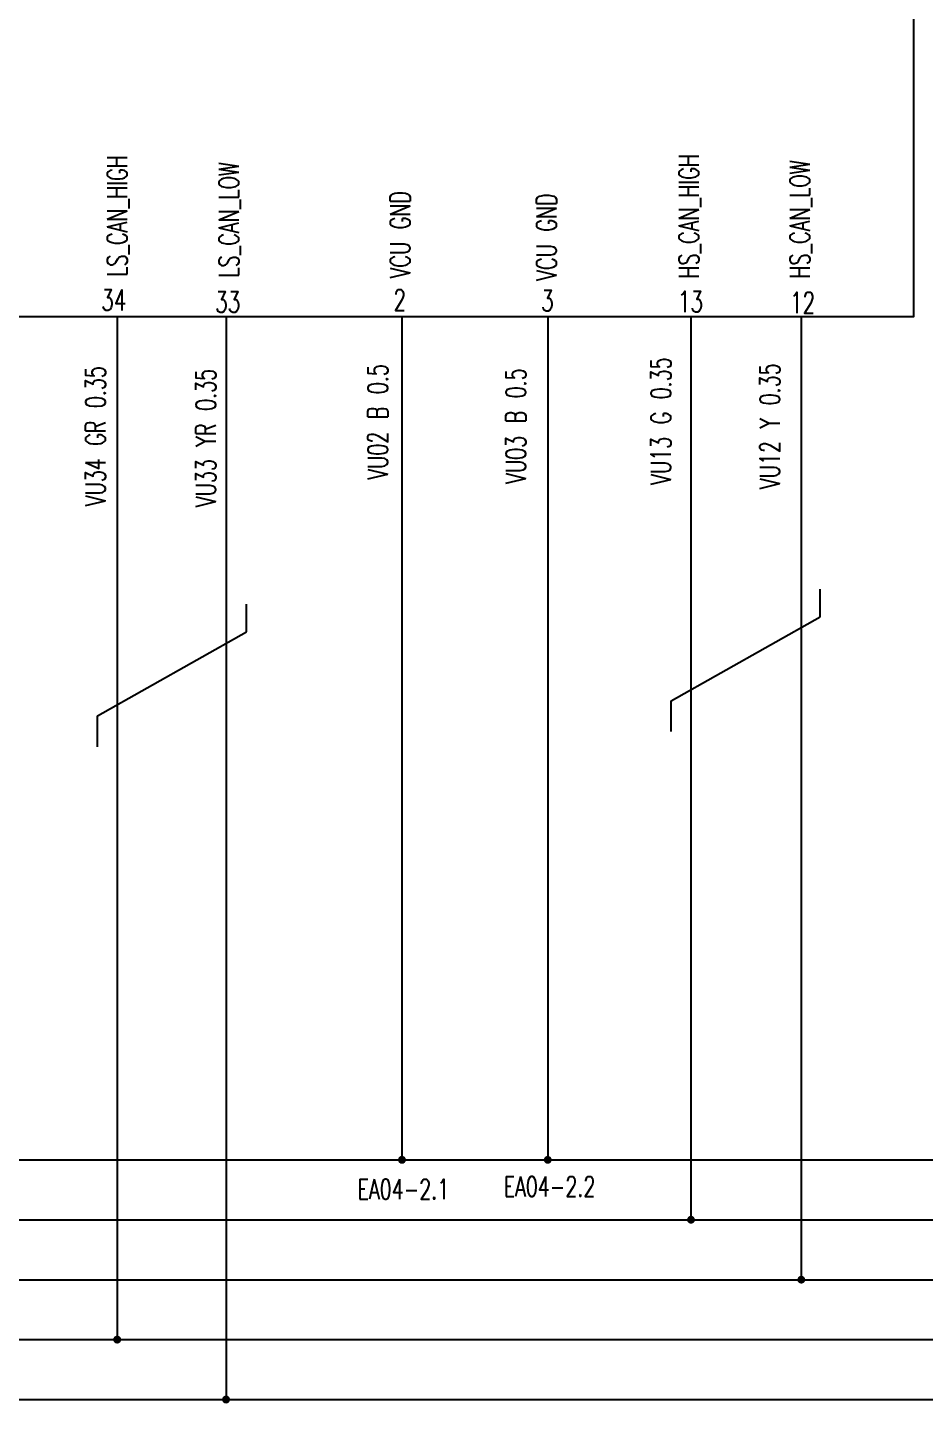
# Model space of a CAD drawing. Header units: millimetres. Extents: x 944 to 3046, y -306 to 288.
# Drawn here: x 2224.2 to 2314, y -4.9 to 132.9 of the extents above; entities that cross this region are included whole.
import ezdxf

# ---------------------------------------------------------------- set-up
doc = ezdxf.new("R2010")
doc.units = ezdxf.units.MM
doc.linetypes.add('DASHED', pattern=[19.05, 12.7, -6.35])
doc.layers.add('0Filament', color=7, linetype='Continuous', lineweight=20)
for name, color, linetype in [('3DASHED', 3, 'DASHED'), ('BCM', 7, 'Continuous'), ('低速CAN低', 21, 'Continuous'), ('地线', 2, 'Continuous'), ('文字层', 7, 'Continuous')]:
    doc.layers.add(name, color=color, linetype=linetype)
doc.layers.add('低速CAN高', color=7, linetype='Continuous', true_color=0x9c6471)
doc.layers.add('高速CAN低', color=7, linetype='Continuous', true_color=0xffa500, plot=False)
doc.layers.add('高速CAN高', color=23, linetype='Continuous', plot=False)
doc.styles.add('HZ-3.0', font='txt.shx', dxfattribs={"width": 0.7, "height": 3.5, "bigfont": 'hztxt.shx'})
doc.styles.add('hztxt', font='txt.shx', dxfattribs={"width": 0.7, "bigfont": 'hztxt.shx'})

msp = doc.modelspace()

# ---------------------------------------------------------------- hatches: boundary and pattern name
at = {"layer": '0Filament', "ltscale": 0.1}
for points in [[(2261.32, 19.52, 1), (2262.12, 19.52, 1)], [(2275.92, 19.52, 1), (2276.71, 19.52, 1)], [(2290.26, 13.52, 1), (2291.05, 13.52, 1)], [(2301.3, 7.52, 1), (2302.09, 7.52, 1)], [(2232.81, 1.52, 1), (2233.61, 1.52, 1)], [(2243.71, -4.48, 1), (2244.51, -4.48, 1)]]:
    msp.add_hatch(color=0, dxfattribs=at).paths.add_polyline_path(points)

# ---------------------------------------------------------------- linework, layer by layer
msp.add_lwpolyline([(2016, 151.03), (2312.93, 151.03), (2312.93, 103.95), (2016, 103.95)], close=True)
at = {"layer": 'BCM', "color": 3, "lineweight": -3}
for p, q in [((2303.57, 73.91), (2303.57, 76.68)), ((2246.14, 72.39), (2246.14, 75.16)), ((2288.68, 65.5), (2303.57, 73.91)), ((2231.25, 63.98), (2246.14, 72.39)), ((2288.68, 62.4), (2288.68, 65.5)), ((2231.25, 60.89), (2231.25, 63.98))]:
    msp.add_line(p, q, dxfattribs=at)
at = {"layer": '低速CAN低'}
for p, q in [((2244.11, 103.95), (2244.11, -4.48)), ((1026.59, -4.48), (3003.68, -4.48))]:
    msp.add_line(p, q, dxfattribs=at)
at = {"layer": '低速CAN高'}
for p, q in [((2233.21, 103.95), (2233.21, 1.52)), ((1026.59, 1.52), (3003.68, 1.52))]:
    msp.add_line(p, q, dxfattribs=at)
at = {"layer": '地线'}
for p, q in [((2261.72, 103.95), (2261.72, 19.52)), ((2276.31, 103.95), (2276.31, 19.52)), ((1026.59, 19.52), (3003.68, 19.52))]:
    msp.add_line(p, q, dxfattribs=at)
at = {"layer": '高速CAN低'}
for p, q in [((2301.69, 103.95), (2301.69, 7.52)), ((1026.59, 7.52), (3003.68, 7.52))]:
    msp.add_line(p, q, dxfattribs=at)
at = {"layer": '高速CAN高'}
for p, q in [((2290.65, 103.95), (2290.65, 13.52)), ((1026.59, 13.52), (3003.68, 13.52))]:
    msp.add_line(p, q, dxfattribs=at)

# ---------------------------------------------------------------- texts
at = {"layer": '3DASHED', "char_height": 2, "attachment_point": 1, "rotation": 90, "style": 'HZ-3.0'}
for s, insert in [('VU13 G 0.35', (2286.65, 87.12)), ('VU34 GR 0.35', (2230.04, 84.98)), ('VU33 YR 0.35', (2241.08, 84.89)), ('VU02 B 0.5', (2258.29, 87.64)), ('VU03 B 0.5', (2272.13, 87.22)), ('VU12 Y 0.35', (2297.54, 86.7))]:
    msp.add_mtext(s, dxfattribs=dict(at, insert=insert))
at = {"layer": '3DASHED', "char_height": 2, "attachment_point": 1, "style": 'HZ-3.0'}
for s, insert in [('EA04-2.1 ', (2257.27, 17.58)), ('EA04-2.2 ', (2271.9, 17.85))]:
    msp.add_mtext(s, dxfattribs=dict(at, insert=insert))
at = {"layer": '文字层', "char_height": 2, "width": 15.2806, "attachment_point": 1, "rotation": 90, "line_spacing_factor": 0.75, "style": 'HZ-3.0'}
for s, insert in [('LS_CAN_HIGH', (2232.22, 107.96)), ('HS_CAN_HIGH', (2289.44, 107.77)), ('LS_CAN_LOW', (2243.38, 107.88)), ('HS_CAN_LOW', (2300.55, 107.77)), ('VCU GND', (2260.54, 107.8)), ('VCU GND', (2275.2, 107.56))]:
    msp.add_mtext(s, dxfattribs=dict(at, insert=insert))
at = {"layer": '文字层', "ltscale": 2, "char_height": 2.1, "width": 3.4662, "attachment_point": 3, "style": 'hztxt'}
for s, insert in [('34', (2234.13, 106.68)), ('33', (2245.54, 106.48)), ('2', (2262.13, 106.68)), ('3', (2276.91, 106.62)), ('13', (2291.86, 106.52)), ('12', (2303.08, 106.42))]:
    msp.add_mtext(s, dxfattribs=dict(at, insert=insert))

doc.saveas('drawing.dxf')
